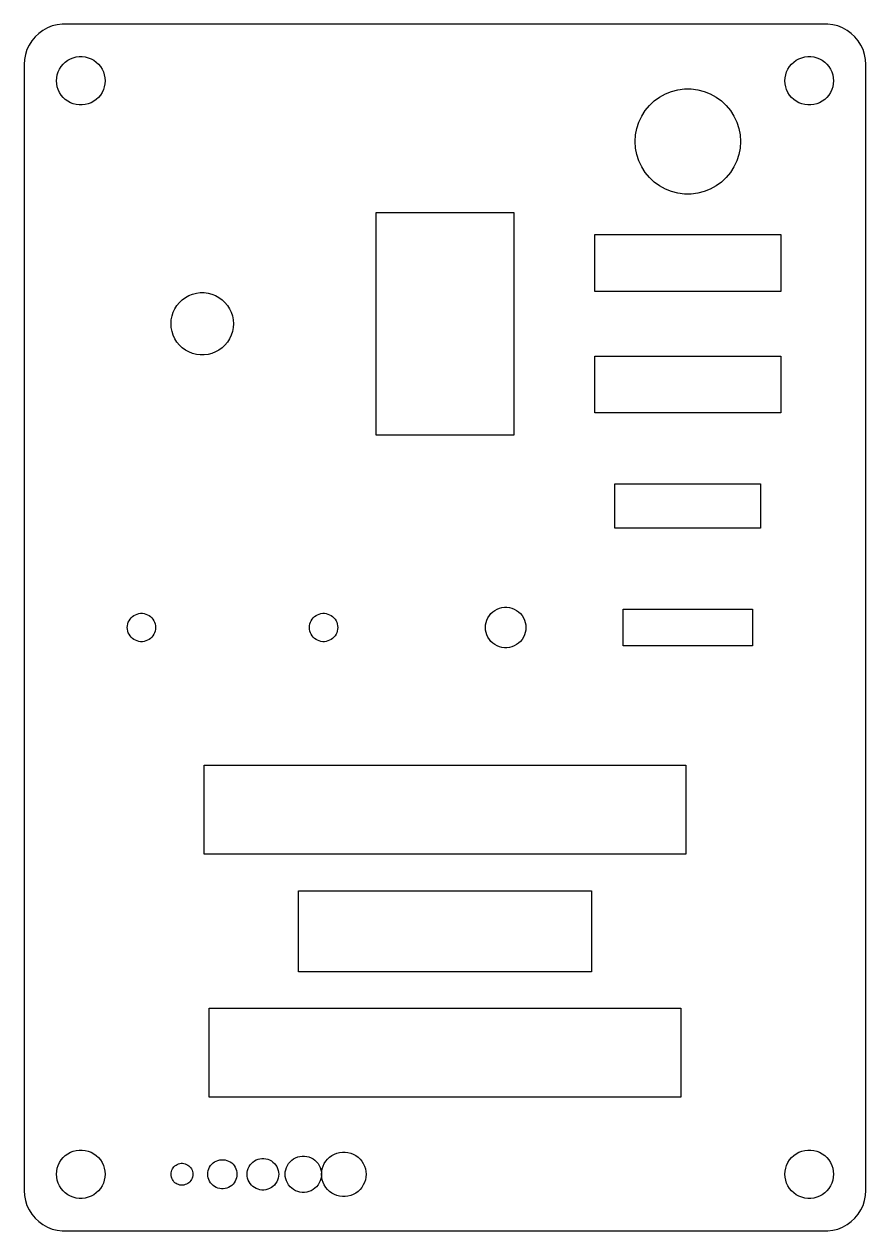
# Model space of a CAD drawing. Header units: metres. Extents: x -52 to 52, y -74 to 3413.
# Drawn here: x -52 to 52, y 2946.5 to 3095.5 of the extents above; entities that cross this region are included whole.
import ezdxf

# ---------------------------------------------------------------- set-up
doc = ezdxf.new("R2010")
doc.units = ezdxf.units.M

msp = doc.modelspace()

# ---------------------------------------------------------------- linework, layer by layer
for p, q in [((-50.1871, 3094.35), (-50.6448, 3093.92)), ((-49.6791, 3094.72), (-50.1871, 3094.35)), ((-49.1289, 3095.02), (-49.6791, 3094.72)), ((-48.5451, 3095.26), (-49.1289, 3095.02)), ((-47.9369, 3095.41), (-48.5451, 3095.26)), ((-47.3139, 3095.49), (-47.9369, 3095.41)), ((47.3139, 3095.49), (-47.3139, 3095.49)), ((47.9369, 3095.41), (47.3139, 3095.49)), ((48.5451, 3095.26), (47.9369, 3095.41)), ((49.1289, 3095.02), (48.5451, 3095.26)), ((49.6791, 3094.72), (49.1289, 3095.02)), ((50.1871, 3094.35), (49.6791, 3094.72)), ((50.6448, 3093.92), (50.1871, 3094.35)), ((-51.3815, 3092.91), (-51.6489, 3092.34)), ((-51.0451, 3093.44), (-51.3815, 3092.91)), ((-50.6448, 3093.92), (-51.0451, 3093.44)), ((51.0451, 3093.44), (50.6448, 3093.92)), ((51.3815, 3092.91), (51.0451, 3093.44)), ((51.6489, 3092.34), (51.3815, 3092.91)), ((-51.8429, 3091.74), (-51.9606, 3091.13)), ((-51.6489, 3092.34), (-51.8429, 3091.74)), ((-46.2773, 3091.21), (-45.927, 3091.35)), ((-45.927, 3091.35), (-45.5621, 3091.45)), ((-45.5621, 3091.45), (-45.1884, 3091.49)), ((-45.1884, 3091.49), (-44.8116, 3091.49)), ((-44.8116, 3091.49), (-44.4379, 3091.45)), ((-44.4379, 3091.45), (-44.0729, 3091.35)), ((-44.0729, 3091.35), (-43.7227, 3091.21)), ((43.7227, 3091.21), (44.0729, 3091.35)), ((44.0729, 3091.35), (44.4379, 3091.45)), ((44.4379, 3091.45), (44.8116, 3091.49)), ((44.8116, 3091.49), (45.1884, 3091.49)), ((45.1884, 3091.49), (45.5621, 3091.45)), ((45.5621, 3091.45), (45.927, 3091.35)), ((45.927, 3091.35), (46.2773, 3091.21)), ((51.8429, 3091.74), (51.6489, 3092.34)), ((51.9606, 3091.13), (51.8429, 3091.74)), ((-51.9606, 3091.13), (-52, 3090.5)), ((-52, 3090.5), (-52, 2951.5)), ((-47.7893, 3089.6), (-47.6289, 3089.95)), ((-47.6289, 3089.95), (-47.427, 3090.26)), ((-47.427, 3090.26), (-47.1869, 3090.55)), ((-47.1869, 3090.55), (-46.9123, 3090.81)), ((-46.9123, 3090.81), (-46.6075, 3091.03)), ((-46.6075, 3091.03), (-46.2773, 3091.21)), ((-43.7227, 3091.21), (-43.3925, 3091.03)), ((-43.3925, 3091.03), (-43.0877, 3090.81)), ((-43.0877, 3090.81), (-42.8131, 3090.55)), ((-42.8131, 3090.55), (-42.5729, 3090.26)), ((-42.5729, 3090.26), (-42.3711, 3089.95)), ((-42.3711, 3089.95), (-42.2107, 3089.6)), ((42.2107, 3089.6), (42.3711, 3089.95)), ((42.3711, 3089.95), (42.5729, 3090.26)), ((42.5729, 3090.26), (42.8131, 3090.55)), ((42.8131, 3090.55), (43.0877, 3090.81)), ((43.0877, 3090.81), (43.3925, 3091.03)), ((43.3925, 3091.03), (43.7227, 3091.21)), ((46.2773, 3091.21), (46.6075, 3091.03)), ((46.6075, 3091.03), (46.9123, 3090.81)), ((46.9123, 3090.81), (47.1869, 3090.55)), ((47.1869, 3090.55), (47.427, 3090.26)), ((47.427, 3090.26), (47.6289, 3089.95)), ((47.6289, 3089.95), (47.7893, 3089.6)), ((52, 3090.5), (51.9606, 3091.13)), ((52, 2951.5), (52, 3090.5)), ((-48, 3088.5), (-47.9763, 3088.88)), ((-47.9763, 3088.12), (-48, 3088.5)), ((-47.9763, 3088.88), (-47.9057, 3089.25)), ((-47.9057, 3089.25), (-47.7893, 3089.6)), ((-42.2107, 3089.6), (-42.0942, 3089.25)), ((-42.0942, 3089.25), (-42.0237, 3088.88)), ((-42.0237, 3088.88), (-42, 3088.5)), ((-42, 3088.5), (-42.0237, 3088.12)), ((42, 3088.5), (42.0237, 3088.88)), ((42.0237, 3088.12), (42, 3088.5)), ((42.0237, 3088.88), (42.0942, 3089.25)), ((42.0942, 3089.25), (42.2107, 3089.6)), ((47.7893, 3089.6), (47.9057, 3089.25)), ((47.9057, 3089.25), (47.9763, 3088.88)), ((47.9763, 3088.88), (48, 3088.5)), ((48, 3088.5), (47.9763, 3088.12)), ((-47.9057, 3087.75), (-47.9763, 3088.12)), ((-47.7893, 3087.4), (-47.9057, 3087.75)), ((-47.6289, 3087.05), (-47.7893, 3087.4)), ((-47.427, 3086.74), (-47.6289, 3087.05)), ((-42.3711, 3087.05), (-42.5729, 3086.74)), ((-42.2107, 3087.4), (-42.3711, 3087.05)), ((-42.0942, 3087.75), (-42.2107, 3087.4)), ((-42.0237, 3088.12), (-42.0942, 3087.75)), ((26.5171, 3086.49), (27.2324, 3086.88)), ((27.2324, 3086.88), (27.9914, 3087.18)), ((27.9914, 3087.18), (28.782, 3087.38)), ((28.782, 3087.38), (29.5919, 3087.49)), ((29.5919, 3087.49), (30.4081, 3087.49)), ((30.4081, 3087.49), (31.218, 3087.38)), ((31.218, 3087.38), (32.0086, 3087.18)), ((32.0086, 3087.18), (32.7676, 3086.88)), ((32.7676, 3086.88), (33.4829, 3086.49)), ((42.0942, 3087.75), (42.0237, 3088.12)), ((42.2107, 3087.4), (42.0942, 3087.75)), ((42.3711, 3087.05), (42.2107, 3087.4)), ((42.5729, 3086.74), (42.3711, 3087.05)), ((47.6289, 3087.05), (47.427, 3086.74)), ((47.7893, 3087.4), (47.6289, 3087.05)), ((47.9057, 3087.75), (47.7893, 3087.4)), ((47.9763, 3088.12), (47.9057, 3087.75)), ((-47.1869, 3086.45), (-47.427, 3086.74)), ((-46.9123, 3086.19), (-47.1869, 3086.45)), ((-46.6075, 3085.97), (-46.9123, 3086.19)), ((-46.2773, 3085.79), (-46.6075, 3085.97)), ((-45.927, 3085.65), (-46.2773, 3085.79)), ((-45.5621, 3085.55), (-45.927, 3085.65)), ((-45.1884, 3085.51), (-45.5621, 3085.55)), ((-44.8116, 3085.51), (-45.1884, 3085.51)), ((-44.4379, 3085.55), (-44.8116, 3085.51)), ((-44.0729, 3085.65), (-44.4379, 3085.55)), ((-43.7227, 3085.79), (-44.0729, 3085.65)), ((-43.3925, 3085.97), (-43.7227, 3085.79)), ((-43.0877, 3086.19), (-43.3925, 3085.97)), ((-42.8131, 3086.45), (-43.0877, 3086.19)), ((-42.5729, 3086.74), (-42.8131, 3086.45)), ((24.7414, 3084.82), (25.2617, 3085.45)), ((25.2617, 3085.45), (25.8567, 3086.01)), ((25.8567, 3086.01), (26.5171, 3086.49)), ((33.4829, 3086.49), (34.1432, 3086.01)), ((34.1432, 3086.01), (34.7383, 3085.45)), ((34.7383, 3085.45), (35.2586, 3084.82)), ((42.8131, 3086.45), (42.5729, 3086.74)), ((43.0877, 3086.19), (42.8131, 3086.45)), ((43.3925, 3085.97), (43.0877, 3086.19)), ((43.7227, 3085.79), (43.3925, 3085.97)), ((44.0729, 3085.65), (43.7227, 3085.79)), ((44.4379, 3085.55), (44.0729, 3085.65)), ((44.8116, 3085.51), (44.4379, 3085.55)), ((45.1884, 3085.51), (44.8116, 3085.51)), ((45.5621, 3085.55), (45.1884, 3085.51)), ((45.927, 3085.65), (45.5621, 3085.55)), ((46.2773, 3085.79), (45.927, 3085.65)), ((46.6075, 3085.97), (46.2773, 3085.79)), ((46.9123, 3086.19), (46.6075, 3085.97)), ((47.1869, 3086.45), (46.9123, 3086.19)), ((47.427, 3086.74), (47.1869, 3086.45)), ((23.9565, 3083.39), (24.304, 3084.13)), ((24.304, 3084.13), (24.7414, 3084.82)), ((35.2586, 3084.82), (35.696, 3084.13)), ((35.696, 3084.13), (36.0435, 3083.39)), ((23.5513, 3081.81), (23.7042, 3082.62)), ((23.7042, 3082.62), (23.9565, 3083.39)), ((36.0435, 3083.39), (36.2958, 3082.62)), ((36.2958, 3082.62), (36.4487, 3081.81)), ((23.5, 3081), (23.5513, 3081.81)), ((23.5513, 3080.19), (23.5, 3081)), ((36.4487, 3081.81), (36.5, 3081)), ((36.5, 3081), (36.4487, 3080.19)), ((23.7042, 3079.38), (23.5513, 3080.19)), ((36.4487, 3080.19), (36.2958, 3079.38)), ((23.9565, 3078.61), (23.7042, 3079.38)), ((24.304, 3077.87), (23.9565, 3078.61)), ((36.0435, 3078.61), (35.696, 3077.87)), ((36.2958, 3079.38), (36.0435, 3078.61)), ((24.7414, 3077.18), (24.304, 3077.87)), ((25.2617, 3076.55), (24.7414, 3077.18)), ((25.8567, 3075.99), (25.2617, 3076.55)), ((34.7383, 3076.55), (34.1432, 3075.99)), ((35.2586, 3077.18), (34.7383, 3076.55)), ((35.696, 3077.87), (35.2586, 3077.18)), ((26.5171, 3075.51), (25.8567, 3075.99)), ((27.2324, 3075.12), (26.5171, 3075.51)), ((27.9914, 3074.82), (27.2324, 3075.12)), ((32.7676, 3075.12), (32.0086, 3074.82)), ((33.4829, 3075.51), (32.7676, 3075.12)), ((34.1432, 3075.99), (33.4829, 3075.51)), ((28.782, 3074.62), (27.9914, 3074.82)), ((29.5919, 3074.51), (28.782, 3074.62)), ((30.4081, 3074.51), (29.5919, 3074.51)), ((31.218, 3074.62), (30.4081, 3074.51)), ((32.0086, 3074.82), (31.218, 3074.62)), ((-8.5, 3044.75), (-8.5, 3072.25)), ((-8.5, 3072.25), (8.5, 3072.25)), ((8.5, 3072.25), (8.5, 3044.75)), ((18.5, 3062.5), (18.5, 3069.5)), ((18.5, 3069.5), (41.5, 3069.5)), ((41.5, 3069.5), (41.5, 3062.5)), ((-32.4541, 3061.47), (-32.0629, 3061.75)), ((-32.0629, 3061.75), (-31.6392, 3061.98)), ((-31.6392, 3061.98), (-31.1897, 3062.16)), ((-31.1897, 3062.16), (-30.7214, 3062.28)), ((-30.7214, 3062.28), (-30.2417, 3062.34)), ((-30.2417, 3062.34), (-29.7583, 3062.34)), ((-29.7583, 3062.34), (-29.2786, 3062.28)), ((-29.2786, 3062.28), (-28.8103, 3062.16)), ((-28.8103, 3062.16), (-28.3607, 3061.98)), ((-28.3607, 3061.98), (-27.9371, 3061.75)), ((-27.9371, 3061.75), (-27.5459, 3061.47)), ((41.5, 3062.5), (18.5, 3062.5)), ((-33.5796, 3059.92), (-33.3738, 3060.35)), ((-33.3738, 3060.35), (-33.1147, 3060.76)), ((-33.1147, 3060.76), (-32.8065, 3061.14)), ((-32.8065, 3061.14), (-32.4541, 3061.47)), ((-27.5459, 3061.47), (-27.1935, 3061.14)), ((-27.1935, 3061.14), (-26.8853, 3060.76)), ((-26.8853, 3060.76), (-26.6262, 3060.35)), ((-26.6262, 3060.35), (-26.4203, 3059.92)), ((-33.85, 3058.5), (-33.8196, 3058.98)), ((-33.8196, 3058.98), (-33.729, 3059.46)), ((-33.729, 3059.46), (-33.5796, 3059.92)), ((-26.4203, 3059.92), (-26.271, 3059.46)), ((-26.271, 3059.46), (-26.1804, 3058.98)), ((-26.1804, 3058.98), (-26.15, 3058.5)), ((-33.8196, 3058.02), (-33.85, 3058.5)), ((-33.729, 3057.54), (-33.8196, 3058.02)), ((-33.5796, 3057.08), (-33.729, 3057.54)), ((-33.3738, 3056.65), (-33.5796, 3057.08)), ((-26.4203, 3057.08), (-26.6262, 3056.65)), ((-26.271, 3057.54), (-26.4203, 3057.08)), ((-26.1804, 3058.02), (-26.271, 3057.54)), ((-26.15, 3058.5), (-26.1804, 3058.02)), ((-33.1147, 3056.24), (-33.3738, 3056.65)), ((-32.8065, 3055.86), (-33.1147, 3056.24)), ((-32.4541, 3055.53), (-32.8065, 3055.86)), ((-27.1935, 3055.86), (-27.5459, 3055.53)), ((-26.8853, 3056.24), (-27.1935, 3055.86)), ((-26.6262, 3056.65), (-26.8853, 3056.24)), ((-32.0629, 3055.25), (-32.4541, 3055.53)), ((-31.6392, 3055.02), (-32.0629, 3055.25)), ((-31.1897, 3054.84), (-31.6392, 3055.02)), ((-30.7214, 3054.72), (-31.1897, 3054.84)), ((-30.2417, 3054.66), (-30.7214, 3054.72)), ((-29.7583, 3054.66), (-30.2417, 3054.66)), ((-29.2786, 3054.72), (-29.7583, 3054.66)), ((-28.8103, 3054.84), (-29.2786, 3054.72)), ((-28.3607, 3055.02), (-28.8103, 3054.84)), ((-27.9371, 3055.25), (-28.3607, 3055.02)), ((-27.5459, 3055.53), (-27.9371, 3055.25)), ((18.5, 3047.5), (18.5, 3054.5)), ((18.5, 3054.5), (41.5, 3054.5)), ((41.5, 3054.5), (41.5, 3047.5)), ((41.5, 3047.5), (18.5, 3047.5)), ((8.5, 3044.75), (-8.5, 3044.75)), ((21, 3033.25), (21, 3038.75)), ((21, 3038.75), (39, 3038.75)), ((39, 3038.75), (39, 3033.25)), ((39, 3033.25), (21, 3033.25)), ((5.67757, 3022.71), (5.90643, 3022.93)), ((5.90643, 3022.93), (6.16043, 3023.11)), ((6.16043, 3023.11), (6.43555, 3023.26)), ((6.43555, 3023.26), (6.72745, 3023.38)), ((6.72745, 3023.38), (7.03154, 3023.46)), ((7.03154, 3023.46), (7.34302, 3023.5)), ((7.34302, 3023.5), (7.65697, 3023.5)), ((7.65697, 3023.5), (7.96844, 3023.46)), ((7.96844, 3023.46), (8.27254, 3023.38)), ((8.27254, 3023.38), (8.56444, 3023.26)), ((8.56444, 3023.26), (8.83955, 3023.11)), ((8.83955, 3023.11), (9.09355, 3022.93)), ((9.09355, 3022.93), (9.32242, 3022.71)), ((22, 3018.75), (22, 3023.25)), ((22, 3023.25), (38, 3023.25)), ((38, 3023.25), (38, 3018.75)), ((-39.2362, 3021.22), (-39.195, 3021.44)), ((-39.195, 3021.44), (-39.1271, 3021.64)), ((-39.1271, 3021.64), (-39.0335, 3021.84)), ((-39.0335, 3021.84), (-38.9158, 3022.03)), ((-38.9158, 3022.03), (-38.7757, 3022.2)), ((-38.7757, 3022.2), (-38.6155, 3022.35)), ((-38.6155, 3022.35), (-38.4377, 3022.48)), ((-38.4377, 3022.48), (-38.2451, 3022.58)), ((-38.2451, 3022.58), (-38.0408, 3022.66)), ((-38.0408, 3022.66), (-37.8279, 3022.72)), ((-37.8279, 3022.72), (-37.6099, 3022.75)), ((-37.6099, 3022.75), (-37.3901, 3022.75)), ((-37.3901, 3022.75), (-37.1721, 3022.72)), ((-37.1721, 3022.72), (-36.9592, 3022.66)), ((-36.9592, 3022.66), (-36.7549, 3022.58)), ((-36.7549, 3022.58), (-36.5623, 3022.48)), ((-36.5623, 3022.48), (-36.3845, 3022.35)), ((-36.3845, 3022.35), (-36.2243, 3022.2)), ((-36.2243, 3022.2), (-36.0842, 3022.03)), ((-36.0842, 3022.03), (-35.9665, 3021.84)), ((-35.9665, 3021.84), (-35.8729, 3021.64)), ((-35.8729, 3021.64), (-35.805, 3021.44)), ((-35.805, 3021.44), (-35.7638, 3021.22)), ((-16.7362, 3021.22), (-16.695, 3021.44)), ((-16.695, 3021.44), (-16.6271, 3021.64)), ((-16.6271, 3021.64), (-16.5335, 3021.84)), ((-16.5335, 3021.84), (-16.4158, 3022.03)), ((-16.4158, 3022.03), (-16.2757, 3022.2)), ((-16.2757, 3022.2), (-16.1155, 3022.35)), ((-16.1155, 3022.35), (-15.9377, 3022.48)), ((-15.9377, 3022.48), (-15.7451, 3022.58)), ((-15.7451, 3022.58), (-15.5408, 3022.66)), ((-15.5408, 3022.66), (-15.3279, 3022.72)), ((-15.3279, 3022.72), (-15.1099, 3022.75)), ((-15.1099, 3022.75), (-14.8901, 3022.75)), ((-14.8901, 3022.75), (-14.6721, 3022.72)), ((-14.6721, 3022.72), (-14.4592, 3022.66)), ((-14.4592, 3022.66), (-14.2549, 3022.58)), ((-14.2549, 3022.58), (-14.0623, 3022.48)), ((-14.0623, 3022.48), (-13.8845, 3022.35)), ((-13.8845, 3022.35), (-13.7243, 3022.2)), ((-13.7243, 3022.2), (-13.5842, 3022.03)), ((-13.5842, 3022.03), (-13.4665, 3021.84)), ((-13.4665, 3021.84), (-13.3729, 3021.64)), ((-13.3729, 3021.64), (-13.305, 3021.44)), ((-13.305, 3021.44), (-13.2638, 3021.22)), ((5.0197, 3021.31), (5.07854, 3021.62)), ((5.07854, 3021.62), (5.17555, 3021.92)), ((5.17555, 3021.92), (5.30922, 3022.2)), ((5.30922, 3022.2), (5.47745, 3022.47)), ((5.47745, 3022.47), (5.67757, 3022.71)), ((9.32242, 3022.71), (9.52254, 3022.47)), ((9.52254, 3022.47), (9.69077, 3022.2)), ((9.69077, 3022.2), (9.82443, 3021.92)), ((9.82443, 3021.92), (9.92145, 3021.62)), ((9.92145, 3021.62), (9.98029, 3021.31)), ((-39.25, 3021), (-39.2362, 3021.22)), ((-39.2362, 3020.78), (-39.25, 3021)), ((-39.195, 3020.56), (-39.2362, 3020.78)), ((-39.1271, 3020.36), (-39.195, 3020.56)), ((-39.0335, 3020.16), (-39.1271, 3020.36)), ((-38.9158, 3019.97), (-39.0335, 3020.16)), ((-38.7757, 3019.8), (-38.9158, 3019.97)), ((-36.0842, 3019.97), (-36.2243, 3019.8)), ((-35.9665, 3020.16), (-36.0842, 3019.97)), ((-35.8729, 3020.36), (-35.9665, 3020.16)), ((-35.805, 3020.56), (-35.8729, 3020.36)), ((-35.7638, 3020.78), (-35.805, 3020.56)), ((-35.7638, 3021.22), (-35.75, 3021)), ((-35.75, 3021), (-35.7638, 3020.78)), ((-16.75, 3021), (-16.7362, 3021.22)), ((-16.7362, 3020.78), (-16.75, 3021)), ((-16.695, 3020.56), (-16.7362, 3020.78)), ((-16.6271, 3020.36), (-16.695, 3020.56)), ((-16.5335, 3020.16), (-16.6271, 3020.36)), ((-16.4158, 3019.97), (-16.5335, 3020.16)), ((-16.2757, 3019.8), (-16.4158, 3019.97)), ((-13.5842, 3019.97), (-13.7243, 3019.8)), ((-13.4665, 3020.16), (-13.5842, 3019.97)), ((-13.3729, 3020.36), (-13.4665, 3020.16)), ((-13.305, 3020.56), (-13.3729, 3020.36)), ((-13.2638, 3020.78), (-13.305, 3020.56)), ((-13.2638, 3021.22), (-13.25, 3021)), ((-13.25, 3021), (-13.2638, 3020.78)), ((5, 3021), (5.0197, 3021.31)), ((5.0197, 3020.69), (5, 3021)), ((5.07854, 3020.38), (5.0197, 3020.69)), ((5.17555, 3020.08), (5.07854, 3020.38)), ((5.30922, 3019.8), (5.17555, 3020.08)), ((9.82443, 3020.08), (9.69077, 3019.8)), ((9.92145, 3020.38), (9.82443, 3020.08)), ((9.98029, 3020.69), (9.92145, 3020.38)), ((9.98029, 3021.31), (10, 3021)), ((10, 3021), (9.98029, 3020.69)), ((-38.6155, 3019.65), (-38.7757, 3019.8)), ((-38.4377, 3019.52), (-38.6155, 3019.65)), ((-38.2451, 3019.42), (-38.4377, 3019.52)), ((-38.0408, 3019.34), (-38.2451, 3019.42)), ((-37.8279, 3019.28), (-38.0408, 3019.34)), ((-37.6099, 3019.25), (-37.8279, 3019.28)), ((-37.3901, 3019.25), (-37.6099, 3019.25)), ((-37.1721, 3019.28), (-37.3901, 3019.25)), ((-36.9592, 3019.34), (-37.1721, 3019.28)), ((-36.7549, 3019.42), (-36.9592, 3019.34)), ((-36.5623, 3019.52), (-36.7549, 3019.42)), ((-36.3845, 3019.65), (-36.5623, 3019.52)), ((-36.2243, 3019.8), (-36.3845, 3019.65)), ((-16.1155, 3019.65), (-16.2757, 3019.8)), ((-15.9377, 3019.52), (-16.1155, 3019.65)), ((-15.7451, 3019.42), (-15.9377, 3019.52)), ((-15.5408, 3019.34), (-15.7451, 3019.42)), ((-15.3279, 3019.28), (-15.5408, 3019.34)), ((-15.1099, 3019.25), (-15.3279, 3019.28)), ((-14.8901, 3019.25), (-15.1099, 3019.25)), ((-14.6721, 3019.28), (-14.8901, 3019.25)), ((-14.4592, 3019.34), (-14.6721, 3019.28)), ((-14.2549, 3019.42), (-14.4592, 3019.34)), ((-14.0623, 3019.52), (-14.2549, 3019.42)), ((-13.8845, 3019.65), (-14.0623, 3019.52)), ((-13.7243, 3019.8), (-13.8845, 3019.65)), ((5.47745, 3019.53), (5.30922, 3019.8)), ((5.67757, 3019.29), (5.47745, 3019.53)), ((5.90643, 3019.07), (5.67757, 3019.29)), ((6.16043, 3018.89), (5.90643, 3019.07)), ((6.43555, 3018.74), (6.16043, 3018.89)), ((6.72745, 3018.62), (6.43555, 3018.74)), ((7.03154, 3018.54), (6.72745, 3018.62)), ((7.34302, 3018.5), (7.03154, 3018.54)), ((7.65697, 3018.5), (7.34302, 3018.5)), ((7.96844, 3018.54), (7.65697, 3018.5)), ((8.27254, 3018.62), (7.96844, 3018.54)), ((8.56444, 3018.74), (8.27254, 3018.62)), ((8.83955, 3018.89), (8.56444, 3018.74)), ((9.09355, 3019.07), (8.83955, 3018.89)), ((9.32242, 3019.29), (9.09355, 3019.07)), ((9.52254, 3019.53), (9.32242, 3019.29)), ((9.69077, 3019.8), (9.52254, 3019.53)), ((38, 3018.75), (22, 3018.75)), ((-29.7556, 2993), (-29.7556, 3004)), ((-29.7556, 3004), (29.7556, 3004)), ((29.7556, 3004), (29.7556, 2993)), ((29.7556, 2993), (-29.7556, 2993)), ((-18.1154, 2978.5), (-18.1154, 2988.5)), ((-18.1154, 2988.5), (18.1154, 2988.5)), ((18.1154, 2988.5), (18.1154, 2978.5)), ((18.1154, 2978.5), (-18.1154, 2978.5)), ((-29.13, 2963), (-29.13, 2974)), ((-29.13, 2974), (29.13, 2974)), ((29.13, 2974), (29.13, 2963)), ((29.13, 2963), (-29.13, 2963)), ((-47.1869, 2955.55), (-46.9123, 2955.81)), ((-46.9123, 2955.81), (-46.6075, 2956.03)), ((-46.6075, 2956.03), (-46.2773, 2956.21)), ((-46.2773, 2956.21), (-45.927, 2956.35)), ((-45.927, 2956.35), (-45.5621, 2956.45)), ((-45.5621, 2956.45), (-45.1884, 2956.49)), ((-45.1884, 2956.49), (-44.8116, 2956.49)), ((-44.8116, 2956.49), (-44.4379, 2956.45)), ((-44.4379, 2956.45), (-44.0729, 2956.35)), ((-44.0729, 2956.35), (-43.7227, 2956.21)), ((-43.7227, 2956.21), (-43.3925, 2956.03)), ((-43.3925, 2956.03), (-43.0877, 2955.81)), ((-43.0877, 2955.81), (-42.8131, 2955.55)), ((-14.2529, 2955.62), (-13.9735, 2955.82)), ((-13.9735, 2955.82), (-13.6709, 2955.99)), ((-13.6709, 2955.99), (-13.3498, 2956.12)), ((-13.3498, 2956.12), (-13.0153, 2956.2)), ((-13.0153, 2956.2), (-12.6727, 2956.24)), ((-12.6727, 2956.24), (-12.3273, 2956.24)), ((-12.3273, 2956.24), (-11.9847, 2956.2)), ((-11.9847, 2956.2), (-11.6502, 2956.12)), ((-11.6502, 2956.12), (-11.3291, 2955.99)), ((-11.3291, 2955.99), (-11.0265, 2955.82)), ((-11.0265, 2955.82), (-10.7471, 2955.62)), ((42.8131, 2955.55), (43.0877, 2955.81)), ((43.0877, 2955.81), (43.3925, 2956.03)), ((43.3925, 2956.03), (43.7227, 2956.21)), ((43.7227, 2956.21), (44.0729, 2956.35)), ((44.0729, 2956.35), (44.4379, 2956.45)), ((44.4379, 2956.45), (44.8116, 2956.49)), ((44.8116, 2956.49), (45.1884, 2956.49)), ((45.1884, 2956.49), (45.5621, 2956.45)), ((45.5621, 2956.45), (45.927, 2956.35)), ((45.927, 2956.35), (46.2773, 2956.21)), ((46.2773, 2956.21), (46.6075, 2956.03)), ((46.6075, 2956.03), (46.9123, 2955.81)), ((46.9123, 2955.81), (47.1869, 2955.55)), ((-47.9057, 2954.25), (-47.7893, 2954.6)), ((-47.7893, 2954.6), (-47.6289, 2954.95)), ((-47.6289, 2954.95), (-47.427, 2955.26)), ((-47.427, 2955.26), (-47.1869, 2955.55)), ((-42.8131, 2955.55), (-42.5729, 2955.26)), ((-42.5729, 2955.26), (-42.3711, 2954.95)), ((-42.3711, 2954.95), (-42.2107, 2954.6)), ((-42.2107, 2954.6), (-42.0942, 2954.25)), ((-33.683, 2954.15), (-33.5922, 2954.29)), ((-33.5922, 2954.29), (-33.4841, 2954.42)), ((-33.4841, 2954.42), (-33.3605, 2954.54)), ((-33.3605, 2954.54), (-33.2234, 2954.64)), ((-33.2234, 2954.64), (-33.0748, 2954.72)), ((-33.0748, 2954.72), (-32.9172, 2954.78)), ((-32.9172, 2954.78), (-32.753, 2954.83)), ((-32.753, 2954.83), (-32.5848, 2954.85)), ((-32.5848, 2954.85), (-32.4152, 2954.85)), ((-32.4152, 2954.85), (-32.247, 2954.83)), ((-32.247, 2954.83), (-32.0828, 2954.78)), ((-32.0828, 2954.78), (-31.9252, 2954.72)), ((-31.9252, 2954.72), (-31.7766, 2954.64)), ((-31.7766, 2954.64), (-31.6395, 2954.54)), ((-31.6395, 2954.54), (-31.5159, 2954.42)), ((-31.5159, 2954.42), (-31.4078, 2954.29)), ((-31.4078, 2954.29), (-31.317, 2954.15)), ((-29.1736, 2954.16), (-29.0773, 2954.37)), ((-29.0773, 2954.37), (-28.9562, 2954.56)), ((-28.9562, 2954.56), (-28.8121, 2954.73)), ((-28.8121, 2954.73), (-28.6474, 2954.89)), ((-28.6474, 2954.89), (-28.4645, 2955.02)), ((-28.4645, 2955.02), (-28.2664, 2955.13)), ((-28.2664, 2955.13), (-28.0562, 2955.21)), ((-28.0562, 2955.21), (-27.8373, 2955.27)), ((-27.8373, 2955.27), (-27.613, 2955.3)), ((-27.613, 2955.3), (-27.387, 2955.3)), ((-27.387, 2955.3), (-27.1627, 2955.27)), ((-27.1627, 2955.27), (-26.9438, 2955.21)), ((-26.9438, 2955.21), (-26.7336, 2955.13)), ((-26.7336, 2955.13), (-26.5355, 2955.02)), ((-26.5355, 2955.02), (-26.3526, 2954.89)), ((-26.3526, 2954.89), (-26.1879, 2954.73)), ((-26.1879, 2954.73), (-26.0438, 2954.56)), ((-26.0438, 2954.56), (-25.9226, 2954.37)), ((-25.9226, 2954.37), (-25.8264, 2954.16)), ((-24.3131, 2954.22), (-24.2088, 2954.44)), ((-24.2088, 2954.44), (-24.0776, 2954.65)), ((-24.0776, 2954.65), (-23.9215, 2954.83)), ((-23.9215, 2954.83), (-23.743, 2955)), ((-23.743, 2955), (-23.5449, 2955.15)), ((-23.5449, 2955.15), (-23.3303, 2955.26)), ((-23.3303, 2955.26), (-23.1026, 2955.35)), ((-23.1026, 2955.35), (-22.8654, 2955.42)), ((-22.8654, 2955.42), (-22.6224, 2955.45)), ((-22.6224, 2955.45), (-22.3775, 2955.45)), ((-22.3775, 2955.45), (-22.1346, 2955.42)), ((-22.1346, 2955.42), (-21.8974, 2955.35)), ((-21.8974, 2955.35), (-21.6697, 2955.26)), ((-21.6697, 2955.26), (-21.4551, 2955.15)), ((-21.4551, 2955.15), (-21.257, 2955)), ((-21.257, 2955), (-21.0785, 2954.83)), ((-21.0785, 2954.83), (-20.9224, 2954.65)), ((-20.9224, 2954.65), (-20.7912, 2954.44)), ((-20.7912, 2954.44), (-20.6869, 2954.22)), ((-19.6793, 2954.06), (-19.592, 2954.33)), ((-19.592, 2954.33), (-19.4717, 2954.58)), ((-19.4717, 2954.58), (-19.3203, 2954.82)), ((-19.3203, 2954.82), (-19.1402, 2955.04)), ((-19.1402, 2955.04), (-18.9342, 2955.23)), ((-18.9342, 2955.23), (-18.7056, 2955.4)), ((-18.7056, 2955.4), (-18.458, 2955.54)), ((-18.458, 2955.54), (-18.1953, 2955.64)), ((-18.1953, 2955.64), (-17.9216, 2955.71)), ((-17.9216, 2955.71), (-17.6413, 2955.75)), ((-17.6413, 2955.75), (-17.3587, 2955.75)), ((-17.3587, 2955.75), (-17.0784, 2955.71)), ((-17.0784, 2955.71), (-16.8047, 2955.64)), ((-16.8047, 2955.64), (-16.542, 2955.54)), ((-16.542, 2955.54), (-16.2944, 2955.4)), ((-16.2944, 2955.4), (-16.0658, 2955.23)), ((-16.0658, 2955.23), (-15.8598, 2955.04)), ((-15.8598, 2955.04), (-15.6797, 2954.82)), ((-15.6797, 2954.82), (-15.5283, 2954.58)), ((-15.5283, 2954.58), (-15.408, 2954.33)), ((-15.408, 2954.33), (-15.3207, 2954.06)), ((-15.1636, 2954.18), (-15.0569, 2954.51)), ((-15.0569, 2954.51), (-14.9098, 2954.82)), ((-14.9098, 2954.82), (-14.7248, 2955.12)), ((-14.7248, 2955.12), (-14.5047, 2955.38)), ((-14.5047, 2955.38), (-14.2529, 2955.62)), ((-10.7471, 2955.62), (-10.4953, 2955.38)), ((-10.4953, 2955.38), (-10.2752, 2955.12)), ((-10.2752, 2955.12), (-10.0901, 2954.82)), ((-10.0901, 2954.82), (-9.9431, 2954.51)), ((-9.9431, 2954.51), (-9.8364, 2954.18)), ((42.0942, 2954.25), (42.2107, 2954.6)), ((42.2107, 2954.6), (42.3711, 2954.95)), ((42.3711, 2954.95), (42.5729, 2955.26)), ((42.5729, 2955.26), (42.8131, 2955.55)), ((47.1869, 2955.55), (47.427, 2955.26)), ((47.427, 2955.26), (47.6289, 2954.95)), ((47.6289, 2954.95), (47.7893, 2954.6)), ((47.7893, 2954.6), (47.9057, 2954.25)), ((-48, 2953.5), (-47.9763, 2953.88)), ((-47.9763, 2953.12), (-48, 2953.5)), ((-47.9763, 2953.88), (-47.9057, 2954.25)), ((-47.9057, 2952.75), (-47.9763, 2953.12)), ((-42.0942, 2954.25), (-42.0237, 2953.88)), ((-42.0237, 2953.12), (-42.0942, 2952.75)), ((-42.0237, 2953.88), (-42, 2953.5)), ((-42, 2953.5), (-42.0237, 2953.12)), ((-33.85, 2953.5), (-33.8394, 2953.67)), ((-33.8394, 2953.33), (-33.85, 2953.5)), ((-33.8394, 2953.67), (-33.8076, 2953.84)), ((-33.8076, 2953.16), (-33.8394, 2953.33)), ((-33.8076, 2953.84), (-33.7552, 2954)), ((-33.7552, 2953), (-33.8076, 2953.16)), ((-33.7552, 2954), (-33.683, 2954.15)), ((-33.683, 2952.85), (-33.7552, 2953)), ((-33.5922, 2952.71), (-33.683, 2952.85)), ((-31.317, 2952.85), (-31.4078, 2952.71)), ((-31.317, 2954.15), (-31.2448, 2954)), ((-31.2448, 2953), (-31.317, 2952.85)), ((-31.2448, 2954), (-31.1924, 2953.84)), ((-31.1924, 2953.16), (-31.2448, 2953)), ((-31.1924, 2953.84), (-31.1606, 2953.67)), ((-31.1606, 2953.33), (-31.1924, 2953.16)), ((-31.1606, 2953.67), (-31.15, 2953.5)), ((-31.15, 2953.5), (-31.1606, 2953.33)), ((-29.3, 2953.5), (-29.2858, 2953.73)), ((-29.2858, 2953.27), (-29.3, 2953.5)), ((-29.2858, 2953.73), (-29.2434, 2953.95)), ((-29.2434, 2953.05), (-29.2858, 2953.27)), ((-29.2434, 2953.95), (-29.1736, 2954.16)), ((-29.1736, 2952.84), (-29.2434, 2953.05)), ((-29.0773, 2952.63), (-29.1736, 2952.84)), ((-25.8264, 2952.84), (-25.9226, 2952.63)), ((-25.8264, 2954.16), (-25.7565, 2953.95)), ((-25.7565, 2953.05), (-25.8264, 2952.84)), ((-25.7565, 2953.95), (-25.7142, 2953.73)), ((-25.7142, 2953.27), (-25.7565, 2953.05)), ((-25.7142, 2953.73), (-25.7, 2953.5)), ((-25.7, 2953.5), (-25.7142, 2953.27)), ((-24.45, 2953.5), (-24.4346, 2953.74)), ((-24.4346, 2953.26), (-24.45, 2953.5)), ((-24.4346, 2953.74), (-24.3887, 2953.98)), ((-24.3887, 2953.02), (-24.4346, 2953.26)), ((-24.3887, 2953.98), (-24.3131, 2954.22)), ((-24.3131, 2952.78), (-24.3887, 2953.02)), ((-20.6869, 2954.22), (-20.6113, 2953.98)), ((-20.6113, 2953.02), (-20.6869, 2952.78)), ((-20.6113, 2953.98), (-20.5654, 2953.74)), ((-20.5654, 2953.26), (-20.6113, 2953.02)), ((-20.5654, 2953.74), (-20.55, 2953.5)), ((-20.55, 2953.5), (-20.5654, 2953.26)), ((-19.75, 2953.5), (-19.7323, 2953.78)), ((-19.7323, 2953.22), (-19.75, 2953.5)), ((-19.7323, 2953.78), (-19.6793, 2954.06)), ((-19.6793, 2952.94), (-19.7323, 2953.22)), ((-19.592, 2952.67), (-19.6793, 2952.94)), ((-15.3207, 2952.94), (-15.408, 2952.67)), ((-15.3207, 2954.06), (-15.2677, 2953.78)), ((-15.2677, 2953.22), (-15.3207, 2952.94)), ((-15.2677, 2953.78), (-15.25, 2953.5)), ((-15.25, 2953.5), (-15.2677, 2953.22)), ((-15.25, 2953.5), (-15.2283, 2953.84)), ((-15.2283, 2953.16), (-15.25, 2953.5)), ((-15.2283, 2953.84), (-15.1636, 2954.18)), ((-15.1636, 2952.82), (-15.2283, 2953.16)), ((-15.0569, 2952.49), (-15.1636, 2952.82)), ((-9.8364, 2952.82), (-9.9431, 2952.49)), ((-9.8364, 2954.18), (-9.77168, 2953.84)), ((-9.77168, 2953.16), (-9.8364, 2952.82)), ((-9.77168, 2953.84), (-9.75, 2953.5)), ((-9.75, 2953.5), (-9.77168, 2953.16)), ((42, 2953.5), (42.0237, 2953.88)), ((42.0237, 2953.12), (42, 2953.5)), ((42.0237, 2953.88), (42.0942, 2954.25)), ((42.0942, 2952.75), (42.0237, 2953.12)), ((47.9057, 2954.25), (47.9763, 2953.88)), ((47.9763, 2953.12), (47.9057, 2952.75)), ((47.9763, 2953.88), (48, 2953.5)), ((48, 2953.5), (47.9763, 2953.12)), ((-52, 2951.5), (-51.9606, 2950.87)), ((-47.7893, 2952.4), (-47.9057, 2952.75)), ((-47.6289, 2952.05), (-47.7893, 2952.4)), ((-47.427, 2951.74), (-47.6289, 2952.05)), ((-47.1869, 2951.45), (-47.427, 2951.74)), ((-46.9123, 2951.19), (-47.1869, 2951.45)), ((-42.8131, 2951.45), (-43.0877, 2951.19)), ((-42.5729, 2951.74), (-42.8131, 2951.45)), ((-42.3711, 2952.05), (-42.5729, 2951.74)), ((-42.2107, 2952.4), (-42.3711, 2952.05)), ((-42.0942, 2952.75), (-42.2107, 2952.4)), ((-33.4841, 2952.58), (-33.5922, 2952.71)), ((-33.3605, 2952.46), (-33.4841, 2952.58)), ((-33.2234, 2952.36), (-33.3605, 2952.46)), ((-33.0748, 2952.28), (-33.2234, 2952.36)), ((-32.9172, 2952.22), (-33.0748, 2952.28)), ((-32.753, 2952.17), (-32.9172, 2952.22)), ((-32.5848, 2952.15), (-32.753, 2952.17)), ((-32.4152, 2952.15), (-32.5848, 2952.15)), ((-32.247, 2952.17), (-32.4152, 2952.15)), ((-32.0828, 2952.22), (-32.247, 2952.17)), ((-31.9252, 2952.28), (-32.0828, 2952.22)), ((-31.7766, 2952.36), (-31.9252, 2952.28)), ((-31.6395, 2952.46), (-31.7766, 2952.36)), ((-31.5159, 2952.58), (-31.6395, 2952.46)), ((-31.4078, 2952.71), (-31.5159, 2952.58)), ((-28.9562, 2952.44), (-29.0773, 2952.63)), ((-28.8121, 2952.27), (-28.9562, 2952.44)), ((-28.6474, 2952.11), (-28.8121, 2952.27)), ((-28.4645, 2951.98), (-28.6474, 2952.11)), ((-28.2664, 2951.87), (-28.4645, 2951.98)), ((-28.0562, 2951.79), (-28.2664, 2951.87)), ((-27.8373, 2951.73), (-28.0562, 2951.79)), ((-27.613, 2951.7), (-27.8373, 2951.73)), ((-27.387, 2951.7), (-27.613, 2951.7)), ((-27.1627, 2951.73), (-27.387, 2951.7)), ((-26.9438, 2951.79), (-27.1627, 2951.73)), ((-26.7336, 2951.87), (-26.9438, 2951.79)), ((-26.5355, 2951.98), (-26.7336, 2951.87)), ((-26.3526, 2952.11), (-26.5355, 2951.98)), ((-26.1879, 2952.27), (-26.3526, 2952.11)), ((-26.0438, 2952.44), (-26.1879, 2952.27)), ((-25.9226, 2952.63), (-26.0438, 2952.44)), ((-24.2088, 2952.56), (-24.3131, 2952.78)), ((-24.0776, 2952.35), (-24.2088, 2952.56)), ((-23.9215, 2952.17), (-24.0776, 2952.35)), ((-23.743, 2952), (-23.9215, 2952.17)), ((-23.5449, 2951.85), (-23.743, 2952)), ((-23.3303, 2951.74), (-23.5449, 2951.85)), ((-23.1026, 2951.65), (-23.3303, 2951.74)), ((-22.8654, 2951.58), (-23.1026, 2951.65)), ((-22.6224, 2951.55), (-22.8654, 2951.58)), ((-22.3775, 2951.55), (-22.6224, 2951.55)), ((-22.1346, 2951.58), (-22.3775, 2951.55)), ((-21.8974, 2951.65), (-22.1346, 2951.58)), ((-21.6697, 2951.74), (-21.8974, 2951.65)), ((-21.4551, 2951.85), (-21.6697, 2951.74)), ((-21.257, 2952), (-21.4551, 2951.85)), ((-21.0785, 2952.17), (-21.257, 2952)), ((-20.9224, 2952.35), (-21.0785, 2952.17)), ((-20.7912, 2952.56), (-20.9224, 2952.35)), ((-20.6869, 2952.78), (-20.7912, 2952.56)), ((-19.4717, 2952.42), (-19.592, 2952.67)), ((-19.3203, 2952.18), (-19.4717, 2952.42)), ((-19.1402, 2951.96), (-19.3203, 2952.18)), ((-18.9342, 2951.77), (-19.1402, 2951.96)), ((-18.7056, 2951.6), (-18.9342, 2951.77)), ((-18.458, 2951.46), (-18.7056, 2951.6)), ((-18.1953, 2951.36), (-18.458, 2951.46)), ((-17.9216, 2951.29), (-18.1953, 2951.36)), ((-16.8047, 2951.36), (-17.0784, 2951.29)), ((-16.542, 2951.46), (-16.8047, 2951.36)), ((-16.2944, 2951.6), (-16.542, 2951.46)), ((-16.0658, 2951.77), (-16.2944, 2951.6)), ((-15.8598, 2951.96), (-16.0658, 2951.77)), ((-15.6797, 2952.18), (-15.8598, 2951.96)), ((-15.5283, 2952.42), (-15.6797, 2952.18)), ((-15.408, 2952.67), (-15.5283, 2952.42)), ((-14.9098, 2952.18), (-15.0569, 2952.49)), ((-14.7248, 2951.88), (-14.9098, 2952.18)), ((-14.5047, 2951.62), (-14.7248, 2951.88)), ((-14.2529, 2951.38), (-14.5047, 2951.62)), ((-13.9735, 2951.18), (-14.2529, 2951.38)), ((-10.7471, 2951.38), (-11.0265, 2951.18)), ((-10.4953, 2951.62), (-10.7471, 2951.38)), ((-10.2752, 2951.88), (-10.4953, 2951.62)), ((-10.0901, 2952.18), (-10.2752, 2951.88)), ((-9.9431, 2952.49), (-10.0901, 2952.18)), ((42.2107, 2952.4), (42.0942, 2952.75)), ((42.3711, 2952.05), (42.2107, 2952.4)), ((42.5729, 2951.74), (42.3711, 2952.05)), ((42.8131, 2951.45), (42.5729, 2951.74)), ((43.0877, 2951.19), (42.8131, 2951.45)), ((47.1869, 2951.45), (46.9123, 2951.19)), ((47.427, 2951.74), (47.1869, 2951.45)), ((47.6289, 2952.05), (47.427, 2951.74)), ((47.7893, 2952.4), (47.6289, 2952.05)), ((47.9057, 2952.75), (47.7893, 2952.4)), ((51.9606, 2950.87), (52, 2951.5)), ((-51.9606, 2950.87), (-51.8429, 2950.26)), ((-51.8429, 2950.26), (-51.6489, 2949.66)), ((-46.6075, 2950.97), (-46.9123, 2951.19)), ((-46.2773, 2950.79), (-46.6075, 2950.97)), ((-45.927, 2950.65), (-46.2773, 2950.79)), ((-45.5621, 2950.55), (-45.927, 2950.65)), ((-45.1884, 2950.51), (-45.5621, 2950.55)), ((-44.8116, 2950.51), (-45.1884, 2950.51)), ((-44.4379, 2950.55), (-44.8116, 2950.51)), ((-44.0729, 2950.65), (-44.4379, 2950.55)), ((-43.7227, 2950.79), (-44.0729, 2950.65)), ((-43.3925, 2950.97), (-43.7227, 2950.79)), ((-43.0877, 2951.19), (-43.3925, 2950.97)), ((-17.6413, 2951.25), (-17.9216, 2951.29)), ((-17.3587, 2951.25), (-17.6413, 2951.25)), ((-17.0784, 2951.29), (-17.3587, 2951.25)), ((-13.6709, 2951.01), (-13.9735, 2951.18)), ((-13.3498, 2950.88), (-13.6709, 2951.01)), ((-13.0153, 2950.8), (-13.3498, 2950.88)), ((-12.6727, 2950.76), (-13.0153, 2950.8)), ((-12.3273, 2950.76), (-12.6727, 2950.76)), ((-11.9847, 2950.8), (-12.3273, 2950.76)), ((-11.6502, 2950.88), (-11.9847, 2950.8)), ((-11.3291, 2951.01), (-11.6502, 2950.88)), ((-11.0265, 2951.18), (-11.3291, 2951.01)), ((43.3925, 2950.97), (43.0877, 2951.19)), ((43.7227, 2950.79), (43.3925, 2950.97)), ((44.0729, 2950.65), (43.7227, 2950.79)), ((44.4379, 2950.55), (44.0729, 2950.65)), ((44.8116, 2950.51), (44.4379, 2950.55)), ((45.1884, 2950.51), (44.8116, 2950.51)), ((45.5621, 2950.55), (45.1884, 2950.51)), ((45.927, 2950.65), (45.5621, 2950.55)), ((46.2773, 2950.79), (45.927, 2950.65)), ((46.6075, 2950.97), (46.2773, 2950.79)), ((46.9123, 2951.19), (46.6075, 2950.97)), ((51.6489, 2949.66), (51.8429, 2950.26)), ((51.8429, 2950.26), (51.9606, 2950.87)), ((-51.6489, 2949.66), (-51.3815, 2949.09)), ((-51.3815, 2949.09), (-51.0451, 2948.56)), ((-51.0451, 2948.56), (-50.6448, 2948.08)), ((50.6448, 2948.08), (51.0451, 2948.56)), ((51.0451, 2948.56), (51.3815, 2949.09)), ((51.3815, 2949.09), (51.6489, 2949.66)), ((-50.6448, 2948.08), (-50.1871, 2947.65)), ((-50.1871, 2947.65), (-49.6791, 2947.28)), ((-49.6791, 2947.28), (-49.1289, 2946.98)), ((-49.1289, 2946.98), (-48.5451, 2946.74)), ((48.5451, 2946.74), (49.1289, 2946.98)), ((49.1289, 2946.98), (49.6791, 2947.28)), ((49.6791, 2947.28), (50.1871, 2947.65)), ((50.1871, 2947.65), (50.6448, 2948.08)), ((-48.5451, 2946.74), (-47.9369, 2946.59)), ((-47.9369, 2946.59), (-47.3139, 2946.51)), ((-47.3139, 2946.51), (47.3139, 2946.51)), ((47.3139, 2946.51), (47.9369, 2946.59)), ((47.9369, 2946.59), (48.5451, 2946.74))]:
    msp.add_line(p, q)

doc.saveas('drawing.dxf')
